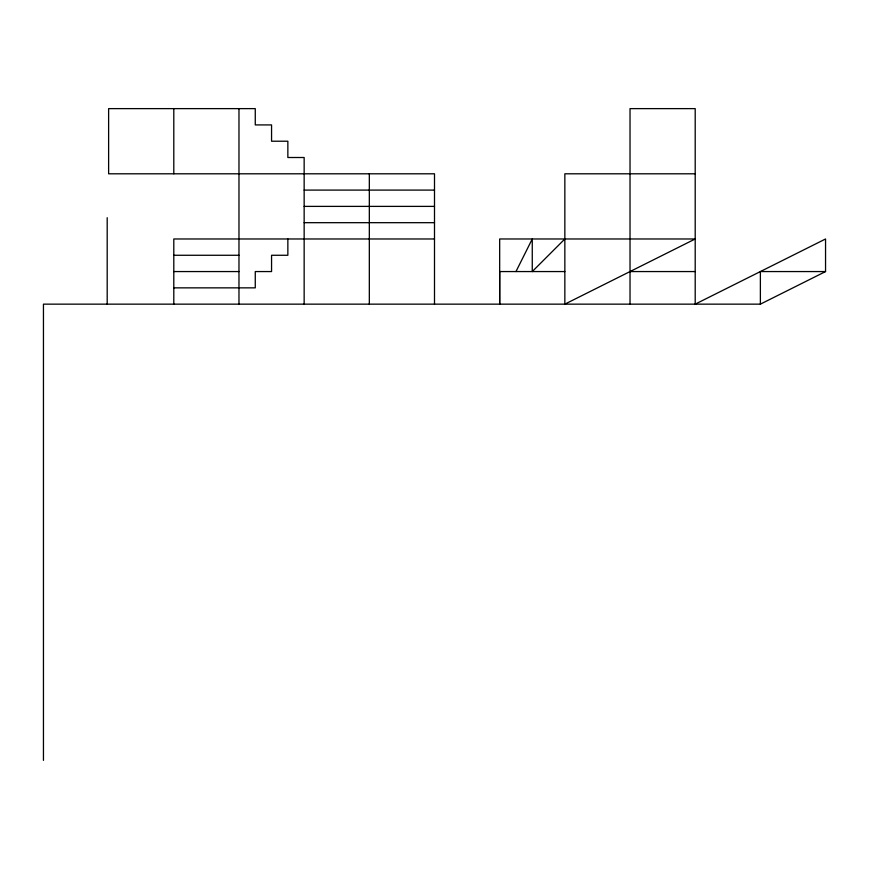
<?xml version="1.0" encoding="UTF-8"?>
<svg xmlns="http://www.w3.org/2000/svg" width="869" height="869" viewBox="0 0 869 869"><rect width="100%" height="100%" fill="white"/><g stroke="black" fill="none" stroke-linecap="round" stroke-linejoin="round"><path stroke-width="1.3" d="M515.969 271.562L532.262 238.975L532.262 271.562L564.85 238.975M43.45 760.375L43.45 304.15L760.375 304.15L825.55 271.562L825.55 238.975L695.2 304.15L695.2 108.625L630.025 108.625L630.025 304.15M695.2 173.8L564.85 173.8L564.85 304.15L695.2 238.975L499.675 238.975L499.675 304.15L499.675 271.562L564.85 271.562M304.15 190.094L434.5 190.094M304.15 206.387L434.5 206.387M304.15 222.681L434.5 222.681M434.5 238.975L173.8 238.975L173.8 304.15M173.8 255.269L238.975 255.269M173.8 271.562L238.975 271.562M630.025 271.562L695.2 271.562M825.55 271.562L760.375 271.562L760.375 304.15M173.8 287.856L255.269 287.856L255.269 271.562L271.562 271.562L271.562 255.269L287.856 255.269L287.856 238.975M434.5 304.15L434.5 173.8L108.625 173.8L108.625 108.625L255.269 108.625L255.269 124.919L271.562 124.919L271.562 141.213L287.856 141.213L287.856 157.506L304.15 157.506L304.15 304.15M369.325 173.8L369.325 304.15M238.975 108.625L238.975 304.15M173.8 108.625L173.8 173.8M107.191 217.695L107.191 304.15"/></g></svg>
